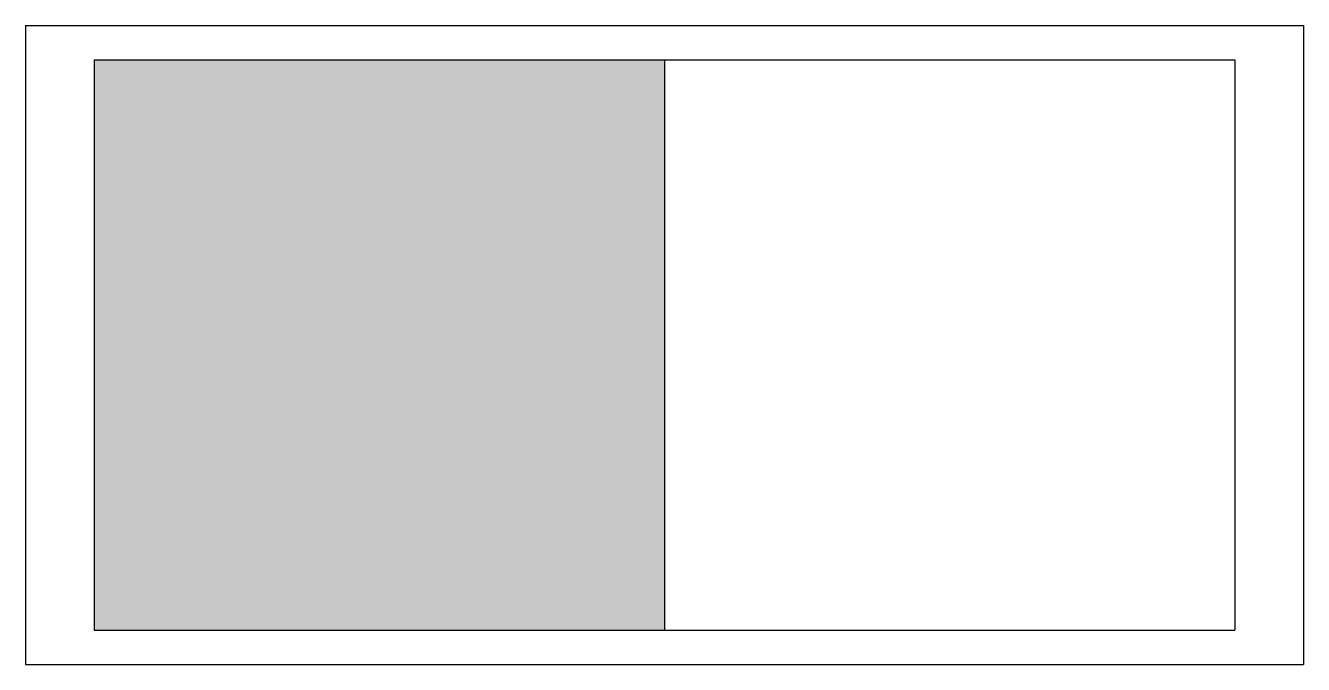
# Model space of a CAD drawing. Extents: x -54 to 58, y -39 to 17.
import ezdxf

# ---------------------------------------------------------------- set-up
doc = ezdxf.new("R2010")
doc.units = 0
doc.layers.add('TO_CARVE', color=7, linetype='CONTINUOUS')
doc.layers.add('TO_CUT', color=1, linetype='CONTINUOUS')

# ---------------------------------------------------------------- blocks, each defined once
blk = doc.blocks.new('*U1')
at = {"layer": 'TO_CARVE', "linetype": 'CONTINUOUS'}
for points in [[(-48, -36), (-48, 14), (2, -36)], [(2, -36), (-48, 14), (2, 14)]]:
    blk.add_solid(points, dxfattribs=at)

msp = doc.modelspace()

# ---------------------------------------------------------------- linework, layer by layer
at = {"layer": 'TO_CARVE'}
for p, q in [((-48, 14), (-48, -36)), ((-48, 14), (2, 14)), ((2, 14), (2, -36)), ((2, 14), (52, 14)), ((52, 14), (52, -36)), ((-48, -36), (2, -36)), ((2, -36), (52, -36))]:
    msp.add_line(p, q, dxfattribs=at)
at = {"layer": 'TO_CUT'}
for p, q in [((-54, 17), (2, 17)), ((-54, 17), (-54, -39)), ((2, 17), (58, 17)), ((58, 17), (58, -39)), ((-54, -39), (2, -39)), ((2, -39), (58, -39))]:
    msp.add_line(p, q, dxfattribs=at)

# ---------------------------------------------------------------- block references
at = {"layer": 'TO_CARVE'}
msp.add_blockref('*U1', (0, 0), dxfattribs=at)

doc.saveas('drawing.dxf')
